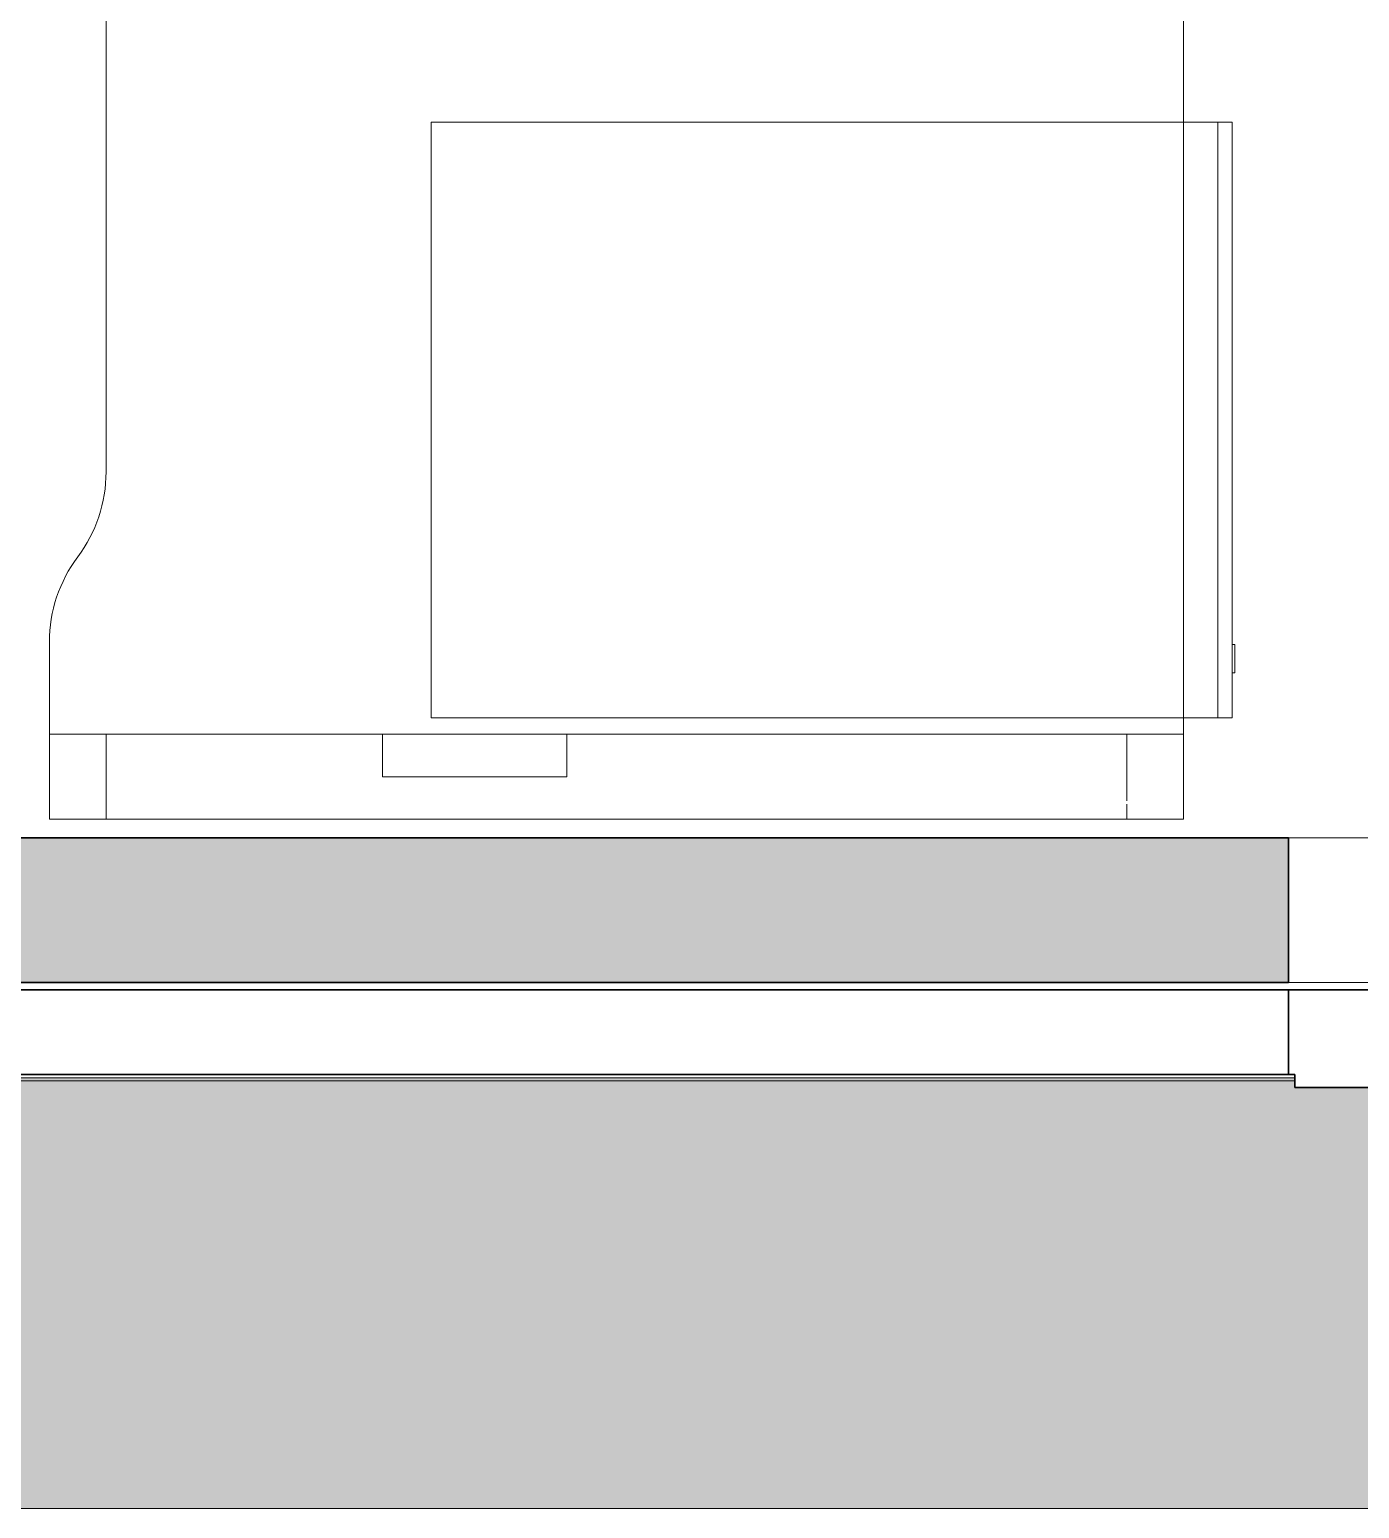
# Model space of a CAD drawing. Header units: millimetres. Extents: x 155927 to 295199, y -4084 to 97293.
# Drawn here: x 164867 to 165805, y 8897 to 9940 of the extents above; entities that cross this region are included whole.
import ezdxf

# ---------------------------------------------------------------- set-up
doc = ezdxf.new("R2010")
doc.units = ezdxf.units.MM
doc.header["$MEASUREMENT"] = 0
for name, color, linetype, lineweight in [('A-GLAZ', 7, 'CONTINUOUS', 9), ('A-WALL', 7, 'CONTINUOUS', 9), ('A-WALL-PATT', 7, 'CONTINUOUS', 9), ('I-FURN', 8, 'CONTINUOUS', 9), ('I-WALL', 7, 'CONTINUOUS', 9)]:
    doc.layers.add(name, color=color, linetype=linetype, lineweight=lineweight)

msp = doc.modelspace()

# ---------------------------------------------------------------- hatches: boundary and pattern name
at = {"layer": 'A-GLAZ'}
h = msp.add_hatch(color=256, dxfattribs=at)
h.paths.add_polyline_path([(174942.8, 9198.3), (174942.8, 9200.4), (174938.5, 9200.4), (174938.5, 9198.3)], flags=0)
h.paths.add_polyline_path([(173345.7, 9198.3), (173547.2, 9198.3), (173547.2, 9200.4), (172342.5, 9200.4), (172342.5, 9198.3), (172745.3, 9198.3)], flags=0)
h.paths.add_polyline_path([(170944.3, 9198.3), (170951.2, 9198.3), (170951.2, 9200.4), (169746.5, 9200.4), (169746.5, 9198.3), (169756.2, 9198.3)], flags=0)
h.paths.add_polyline_path([(168345.5, 9198.3), (168355.2, 9198.3), (168355.2, 9200.4), (167150.5, 9200.4), (167150.5, 9198.3), (167942.6, 9198.3)], flags=0)
h.paths.add_polyline_path([(165759.2, 9198.3), (165759.2, 9200.4), (164554.5, 9200.4), (164554.5, 9198.3), (165749.5, 9198.3)], flags=0)
h.paths.add_polyline_path([(163158.8, 9198.3), (163163.2, 9198.3), (163163.2, 9200.4), (163158.8, 9200.4)], flags=0)
msp.add_hatch(color=256, dxfattribs=at).paths.add_polyline_path([(175042.8, 8896.6), (175042.8, 8933.6), (174942.8, 8933.6), (174942.8, 9198.3), (174938.5, 9198.3), (174938.5, 9193.6), (173547.2, 9193.6), (173547.2, 9198.3), (172342.5, 9198.3), (172342.5, 9193.6), (170951.2, 9193.6), (170951.2, 9198.3), (169746.5, 9198.3), (169746.5, 9193.6), (168355.2, 9193.6), (168355.2, 9198.3), (167150.5, 9198.3), (167150.5, 9193.6), (165759.2, 9193.6), (165759.2, 9198.3), (164554.5, 9198.3), (164554.5, 9193.6), (163163.2, 9193.6), (163163.2, 9198.3), (163158.8, 9198.3), (163158.8, 8896.6), (174942.8, 8896.6)], flags=0)
at = {"layer": 'A-WALL-PATT'}
msp.add_hatch(color=256, dxfattribs=at).paths.add_polyline_path([(165754.8, 9267.6), (165754.8, 9369.6), (164558.8, 9369.6), (164558.8, 9267.6), (165541.2, 9267.6)], flags=0)

# ---------------------------------------------------------------- linework, layer by layer
at = {"layer": 'A-GLAZ', "lineweight": 30}
for p, q in [((165754.8, 9262.5), (164558.8, 9262.5)), ((165754.8, 9202.6), (165754.8, 9262.5)), ((165814, 9262.5), (165754.8, 9262.5)), ((165754.8, 9262.5), (165754.8, 9202.6)), ((164558.8, 9202.6), (165754.8, 9202.6)), ((165754.8, 9202.6), (165759.2, 9202.6)), ((165759.2, 9202.6), (165759.2, 9193.6)), ((165759.2, 9193.6), (165820, 9193.6))]:
    msp.add_line(p, q, dxfattribs=at)
at = {"layer": 'A-GLAZ'}
for p, q in [((164554.5, 9200.4), (165759.2, 9200.4)), ((164554.5, 9198.3), (165759.2, 9198.3)), ((163158.8, 8896.6), (175042.8, 8896.6))]:
    msp.add_line(p, q, dxfattribs=at)
at = {"layer": 'A-WALL'}
msp.add_line((165754.8, 9267.6), (167154.8, 9267.6), dxfattribs=at)
at = {"layer": 'I-FURN'}
for p, q in [((165680.8, 9382.7), (165680.8, 10982.7)), ((165680.8, 10982.7), (165680.8, 9382.7)), ((164920.8, 10460), (164920.8, 9627.7)), ((164920.8, 9627.7), (164920.8, 10460)), ((165150.1, 9874.3), (165150.1, 9454.3)), ((165680.8, 9874.3), (165150.1, 9874.3)), ((165705.1, 9874.3), (165680.8, 9874.3)), ((165715.1, 9874.3), (165705.1, 9874.3)), ((165705.1, 9874.3), (165705.1, 9454.3)), ((165705.1, 9454.3), (165705.1, 9874.3)), ((165715.1, 9454.3), (165715.1, 9874.3)), ((164880.8, 9507.7), (164880.8, 9382.7)), ((164880.8, 9382.7), (164880.8, 9507.7)), ((165717.1, 9505.9), (165715.1, 9505.9)), ((165717.1, 9505.9), (165717.1, 9485.9)), ((165717.1, 9485.9), (165717.1, 9505.9)), ((165715.1, 9485.9), (165717.1, 9485.9)), ((165150.1, 9454.3), (165680.8, 9454.3)), ((165680.8, 9454.3), (165705.1, 9454.3)), ((165705.1, 9454.3), (165715.1, 9454.3)), ((164920.8, 9442.7), (164880.8, 9442.7)), ((164880.8, 9442.7), (165115.8, 9442.7)), ((164880.8, 9382.7), (164880.8, 9442.7)), ((164880.8, 9382.7), (164880.8, 9442.7)), ((165640.8, 9442.7), (164920.8, 9442.7)), ((164920.8, 9382.7), (164920.8, 9442.7)), ((164920.8, 9382.7), (164920.8, 9442.7)), ((165115.8, 9442.7), (165245.8, 9442.7)), ((165115.8, 9412.7), (165115.8, 9442.7)), ((165115.8, 9412.7), (165115.8, 9442.7)), ((165245.8, 9442.7), (165680.8, 9442.7)), ((165245.8, 9442.7), (165245.8, 9412.7)), ((165245.8, 9412.7), (165245.8, 9442.7)), ((165680.8, 9442.7), (165640.8, 9442.7)), ((165640.8, 9395.6), (165640.8, 9442.7)), ((165640.8, 9395.6), (165640.8, 9442.7)), ((165680.8, 9442.7), (165680.8, 9382.7)), ((165680.8, 9382.7), (165680.8, 9442.7)), ((165245.8, 9412.7), (165115.8, 9412.7)), ((165115.8, 9412.7), (165245.8, 9412.7)), ((165640.8, 9382.7), (165640.8, 9393.3)), ((165640.8, 9382.7), (165640.8, 9393.3)), ((164880.8, 9382.7), (164920.8, 9382.7)), ((165680.8, 9382.7), (164880.8, 9382.7)), ((164880.8, 9382.7), (165680.8, 9382.7)), ((165680.8, 9382.7), (164880.8, 9382.7)), ((164920.8, 9382.7), (165640.8, 9382.7)), ((165640.8, 9382.7), (165680.8, 9382.7))]:
    msp.add_line(p, q, dxfattribs=at)
for centre, start, end in [((164820.8, 9627.7), 323.1301, 0), ((164820.8, 9627.7), 323.1301, 0), ((164980.8, 9507.7), 143.1301, 180), ((164980.8, 9507.7), 143.1301, 180)]:
    msp.add_arc(centre, 100, start, end, dxfattribs=at)
at = {"layer": 'I-WALL', "lineweight": 30}
for p, q in [((165754.8, 9369.6), (164558.8, 9369.6)), ((165754.8, 9267.6), (165754.8, 9369.6)), ((164558.8, 9267.6), (165754.8, 9267.6))]:
    msp.add_line(p, q, dxfattribs=at)
at = {"layer": 'I-WALL'}
for p, q in [((165754.8, 9369.6), (167154.8, 9369.6)), ((167154.8, 9267.6), (165754.8, 9267.6))]:
    msp.add_line(p, q, dxfattribs=at)

doc.saveas('drawing.dxf')
